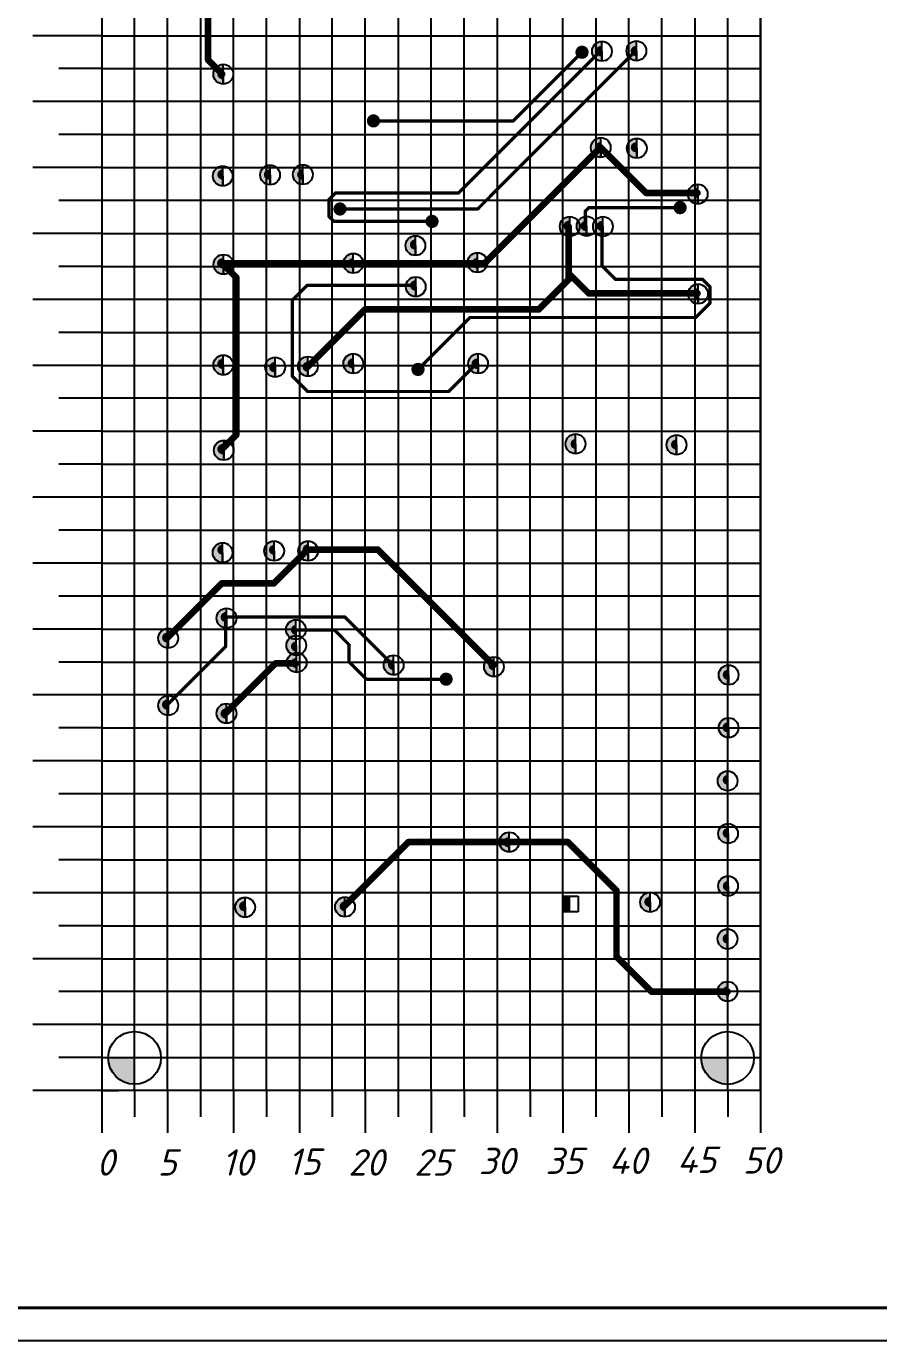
# Model space of a CAD drawing. Header units: millimetres. Extents: x 40 to 3761, y -469 to 920.
# Drawn here: x 3413.5 to 3542.8, y -21.2 to 178.2 of the extents above; entities that cross this region are included whole.
import ezdxf

# ---------------------------------------------------------------- set-up
doc = ezdxf.new("R2010")
doc.units = ezdxf.units.MM
for name, color, linetype in [('BottomLayer', 5, 'Continuous'), ('KONTUR', 7, 'Continuous'), ('PDF _Текст', 7, 'Continuous'), ('Слой1', 7, 'Continuous')]:
    doc.layers.add(name, color=color, linetype=linetype)
doc.layers.add('Основная', color=7, linetype='Continuous', lineweight=40)
doc.styles.add('PDF ISOCPEUR Italic', font='isocpeui.ttf')

# ---------------------------------------------------------------- blocks, each defined once
blk = doc.blocks.new('*U238')
for p, q in [((-7.5, 3.22), (-7.5, -3.22)), ((-2.5, 3.22), (-2.5, -0.78)), ((2.5, 3.22), (2.5, -3.22)), ((7.5, 3.22), (7.5, -0.78))]:
    blk.add_line(p, q)
blk = doc.blocks.new('*U239')
at = {"color": 0, "linetype": 'ByBlock', "lineweight": -2, "transparency": 16777216}
for p in [(0, 0), (20, 0), (40, 0), (60, 0), (80, 0)]:
    blk.add_blockref('*U238', p, dxfattribs=at)
blk = doc.blocks.new('*U240')
blk.add_line((0, 1.97), (0, -1.97))
blk = doc.blocks.new('*U241')
at = {"color": 0, "linetype": 'ByBlock', "lineweight": -2, "transparency": 16777216}
for p in [(90, 0), (100, 0), (110, 0), (120, 0), (130, 0), (140, 0), (150, 0), (160, 0), (170, 0), (180, 0), (190, 0), (200, 0), (210, 0), (220, 0), (230, 0), (240, 0), (250, 0)]:
    blk.add_blockref('*U240', p, dxfattribs=at)
blk = doc.blocks.new('*U242')
blk.add_line((3.25, 0), (-3.25, 0))
blk = doc.blocks.new('*U243')
at = {"color": 0, "linetype": 'ByBlock', "lineweight": -2, "transparency": 16777216}
for p in [(0, -90), (0, -95), (0, -100), (0, -105), (0, -110), (0, -115), (0, -120), (0, -125), (0, -130), (0, -135), (0, -140), (0, -145), (0, -150), (0, -155), (0, -160), (0, -165), (0, -170), (0, -175), (0, -180), (0, -185), (0, -190), (0, -195), (0, -200), (0, -205), (0, -210), (0, -215), (0, -220), (0, -225), (0, -230), (0, -235), (0, -240), (0, -245), (0, -250)]:
    blk.add_blockref('*U242', p, dxfattribs=at)
blk = doc.blocks.new('*U226')
for p, q in [((-50, 5), (50, 5)), ((-50, 0), (50, 0)), ((50, -5), (-50, -5))]:
    blk.add_line(p, q)
blk = doc.blocks.new('*U227')
at = {"color": 0, "linetype": 'ByBlock', "lineweight": -2, "transparency": 16777216}
for p in [(0, 150), (0, 135), (0, 120), (0, 105), (0, 90), (0, 75), (0, 60), (0, 45), (0, 30), (0, 15), (0, 0)]:
    blk.add_blockref('*U226', p, dxfattribs=at)
blk = doc.blocks.new('*U228')
for p, q in [((0, -152.5), (0, 152.5)), ((5, -152.5), (5, 152.5)), ((-5, 147.5), (-5, -152.5))]:
    blk.add_line(p, q)
blk = doc.blocks.new('*U229')
at = {"color": 0, "linetype": 'ByBlock', "lineweight": -2, "transparency": 16777216}
for p in [(0, 0), (15, 0), (30, 0), (45, 0), (60, 0), (75, 0), (90, 0)]:
    blk.add_blockref('*U228', p, dxfattribs=at)

msp = doc.modelspace()

# ---------------------------------------------------------------- hatches: boundary and pattern name
h = msp.add_hatch(color=256)
h.dxf.hatch_style = 1
h.paths.add_polyline_path([(3500.829, 175.89, 0.4142136), (3499.329, 174.39, 0.4142136), (3500.829, 172.89), (3500.829, 174.39)])
h = msp.add_hatch(color=256)
h.dxf.hatch_style = 1
h.paths.add_polyline_path([(3506.057, 175.959, 0.4142136), (3504.557, 174.459, 0.4142136), (3506.057, 172.959), (3506.057, 174.459)])
h = msp.add_hatch(color=256)
h.dxf.hatch_style = 1
h.paths.add_polyline_path([(3500.611, 175.164, 0.4142136), (3499.861, 174.414, 0.4142136), (3500.611, 173.664), (3500.611, 174.414)])
h = msp.add_hatch(color=256)
h.dxf.hatch_style = 1
h.paths.add_polyline_path([(3505.951, 175.192, 0.4142136), (3505.201, 174.442, 0.4142136), (3505.951, 173.692), (3505.951, 174.442)])
h = msp.add_hatch(color=256)
h.dxf.hatch_style = 1
h.paths.add_polyline_path([(3443.375, 172.423, 0.4142136), (3441.875, 170.923, 0.4142136), (3443.375, 169.423), (3443.375, 170.923)])
h = msp.add_hatch(color=256)
h.dxf.hatch_style = 1
h.paths.add_polyline_path([(3443.219, 171.683, 0.4142136), (3442.469, 170.933, 0.4142136), (3443.219, 170.183), (3443.219, 170.933)])
h = msp.add_hatch(color=256)
h.dxf.hatch_style = 1
h.paths.add_polyline_path([(3500.65, 161.293, 0.4142136), (3499.15, 159.793, 0.4142136), (3500.65, 158.293), (3500.65, 159.793)])
h = msp.add_hatch(color=256)
h.dxf.hatch_style = 1
h.paths.add_polyline_path([(3500.595, 160.601, 0.4142136), (3499.845, 159.851, 0.4142136), (3500.595, 159.101), (3500.595, 159.851)])
h = msp.add_hatch(color=256)
h.dxf.hatch_style = 1
h.paths.add_polyline_path([(3506.123, 161.183, 0.4142136), (3504.623, 159.683, 0.4142136), (3506.123, 158.183), (3506.123, 159.683)])
h = msp.add_hatch(color=256)
h.dxf.hatch_style = 1
h.paths.add_polyline_path([(3505.964, 160.574, 0.4142136), (3505.214, 159.824, 0.4142136), (3505.964, 159.074), (3505.964, 159.824)])
h = msp.add_hatch(color=256)
h.dxf.hatch_style = 1
h.paths.add_polyline_path([(3443.292, 156.972, 0.4142136), (3441.792, 155.472, 0.4142136), (3443.292, 153.972), (3443.292, 155.472)])
h = msp.add_hatch(color=256)
h.dxf.hatch_style = 1
h.paths.add_polyline_path([(3443.224, 156.441, 0.4142136), (3442.474, 155.691, 0.4142136), (3443.224, 154.941), (3443.224, 155.691)])
h = msp.add_hatch(color=256)
h.dxf.hatch_style = 1
h.paths.add_polyline_path([(3450.462, 157.136, 0.4142136), (3448.962, 155.636, 0.4142136), (3450.462, 154.136), (3450.462, 155.636)])
h = msp.add_hatch(color=256)
h.dxf.hatch_style = 1
h.paths.add_polyline_path([(3450.283, 156.427, 0.4142136), (3449.533, 155.677, 0.4142136), (3450.283, 154.927), (3450.283, 155.677)])
h = msp.add_hatch(color=256)
h.dxf.hatch_style = 1
h.paths.add_polyline_path([(3455.442, 157.19, 0.4142136), (3453.942, 155.69, 0.4142136), (3455.442, 154.19), (3455.442, 155.69)])
h = msp.add_hatch(color=256)
h.dxf.hatch_style = 1
h.paths.add_polyline_path([(3455.327, 156.441, 0.4142136), (3454.577, 155.691, 0.4142136), (3455.327, 154.941), (3455.327, 155.691)])
h = msp.add_hatch(color=256)
h.dxf.hatch_style = 1
h.paths.add_polyline_path([(3515.373, 154.237, 0.4142136), (3513.873, 152.737, 0.4142136), (3515.373, 151.237), (3515.373, 152.737)])
h = msp.add_hatch(color=256)
h.dxf.hatch_style = 1
h.paths.add_polyline_path([(3515.331, 153.641, 0.4142136), (3514.581, 152.891, 0.4142136), (3515.331, 152.141), (3515.331, 152.891)])
h = msp.add_hatch(color=256)
h.dxf.hatch_style = 1
h.paths.add_polyline_path([(3495.943, 149.314, 0.4142136), (3494.443, 147.814, 0.4142136), (3495.943, 146.314), (3495.943, 147.814)])
h = msp.add_hatch(color=256)
h.dxf.hatch_style = 1
h.paths.add_polyline_path([(3495.741, 148.657, 0.4142136), (3494.991, 147.907, 0.4142136), (3495.741, 147.157), (3495.741, 147.907)])
h = msp.add_hatch(color=256)
h.dxf.hatch_style = 1
h.paths.add_polyline_path([(3498.516, 149.369, 0.4142136), (3497.016, 147.869, 0.4142136), (3498.516, 146.369), (3498.516, 147.869)])
h = msp.add_hatch(color=256)
h.dxf.hatch_style = 1
h.paths.add_polyline_path([(3498.338, 148.643, 0.4142136), (3497.588, 147.893, 0.4142136), (3498.338, 147.143), (3498.338, 147.893)])
h = msp.add_hatch(color=256)
h.dxf.hatch_style = 1
h.paths.add_polyline_path([(3500.979, 149.314, 0.4142136), (3499.479, 147.814, 0.4142136), (3500.979, 146.314), (3500.979, 147.814)])
h = msp.add_hatch(color=256)
h.dxf.hatch_style = 1
h.paths.add_polyline_path([(3500.808, 148.643, 0.4142136), (3500.058, 147.893, 0.4142136), (3500.808, 147.143), (3500.808, 147.893)])
h = msp.add_hatch(color=256)
h.dxf.hatch_style = 1
h.paths.add_polyline_path([(3472.518, 146.415, 0.4142136), (3471.018, 144.915, 0.4142136), (3472.518, 143.415), (3472.518, 144.915)])
h = msp.add_hatch(color=256)
h.dxf.hatch_style = 1
h.paths.add_polyline_path([(3472.437, 145.818, 0.4142136), (3471.687, 145.068, 0.4142136), (3472.437, 144.318), (3472.437, 145.068)])
h = msp.add_hatch(color=256)
h.dxf.hatch_style = 1
h.paths.add_polyline_path([(3443.402, 143.571, 0.4142136), (3441.902, 142.071, 0.4142136), (3443.402, 140.571), (3443.402, 142.071)])
h = msp.add_hatch(color=256)
h.dxf.hatch_style = 1
h.paths.add_polyline_path([(3463.105, 143.735, 0.4142136), (3461.605, 142.235, 0.4142136), (3463.105, 140.735), (3463.105, 142.235)])
h = msp.add_hatch(color=256)
h.dxf.hatch_style = 1
h.paths.add_polyline_path([(3481.932, 143.845, 0.4142136), (3480.432, 142.345, 0.4142136), (3481.932, 140.845), (3481.932, 142.345)])
h = msp.add_hatch(color=256)
h.dxf.hatch_style = 1
h.paths.add_polyline_path([(3443.183, 142.982, 0.4142136), (3442.433, 142.232, 0.4142136), (3443.183, 141.482), (3443.183, 142.232)])
h = msp.add_hatch(color=256)
h.dxf.hatch_style = 1
h.paths.add_polyline_path([(3463.011, 143, 0.4142136), (3462.261, 142.25, 0.4142136), (3463.011, 141.5), (3463.011, 142.25)])
h = msp.add_hatch(color=256)
h.dxf.hatch_style = 1
h.paths.add_polyline_path([(3481.806, 142.989, 0.4142136), (3481.056, 142.239, 0.4142136), (3481.806, 141.489), (3481.806, 142.239)])
h = msp.add_hatch(color=256)
h.dxf.hatch_style = 1
h.paths.add_polyline_path([(3472.573, 140.18, 0.4142136), (3471.073, 138.68, 0.4142136), (3472.573, 137.18), (3472.573, 138.68)])
h = msp.add_hatch(color=256)
h.dxf.hatch_style = 1
h.paths.add_polyline_path([(3472.444, 139.61, 0.4142136), (3471.694, 138.86, 0.4142136), (3472.444, 138.11), (3472.444, 138.86)])
h = msp.add_hatch(color=256)
h.dxf.hatch_style = 1
h.paths.add_polyline_path([(3515.427, 139.086, 0.4142136), (3513.927, 137.586, 0.4142136), (3515.427, 136.086), (3515.427, 137.586)])
h = msp.add_hatch(color=256)
h.dxf.hatch_style = 1
h.paths.add_polyline_path([(3515.343, 138.396, 0.4142136), (3514.593, 137.646, 0.4142136), (3515.343, 136.896), (3515.343, 137.646)])
h = msp.add_hatch(color=256)
h.dxf.hatch_style = 1
h.paths.add_polyline_path([(3443.377, 128.308, 0.4142136), (3441.877, 126.808, 0.4142136), (3443.377, 125.308), (3443.377, 126.808)])
h = msp.add_hatch(color=256)
h.dxf.hatch_style = 1
h.paths.add_polyline_path([(3443.218, 127.727, 0.4142136), (3442.468, 126.977, 0.4142136), (3443.218, 126.227), (3443.218, 126.977)])
h = msp.add_hatch(color=256)
h.dxf.hatch_style = 1
h.paths.add_polyline_path([(3451.241, 127.981, 0.4142136), (3449.741, 126.481, 0.4142136), (3451.241, 124.981), (3451.241, 126.481)])
h = msp.add_hatch(color=256)
h.dxf.hatch_style = 1
h.paths.add_polyline_path([(3456.211, 128.09, 0.4142136), (3454.711, 126.59, 0.4142136), (3456.211, 125.09), (3456.211, 126.59)])
h = msp.add_hatch(color=256)
h.dxf.hatch_style = 1
h.paths.add_polyline_path([(3463.092, 128.526, 0.4142136), (3461.592, 127.026, 0.4142136), (3463.092, 125.526), (3463.092, 127.026)])
h = msp.add_hatch(color=256)
h.dxf.hatch_style = 1
h.paths.add_polyline_path([(3462.988, 127.793, 0.4142136), (3462.238, 127.043, 0.4142136), (3462.988, 126.293), (3462.988, 127.043)])
h = msp.add_hatch(color=256)
h.dxf.hatch_style = 1
h.paths.add_polyline_path([(3482.042, 128.526, 0.4142136), (3480.542, 127.026, 0.4142136), (3482.042, 125.526), (3482.042, 127.026)])
h = msp.add_hatch(color=256)
h.dxf.hatch_style = 1
h.paths.add_polyline_path([(3481.8, 127.749, 0.4142136), (3481.05, 126.999, 0.4142136), (3481.8, 126.249), (3481.8, 126.999)])
h = msp.add_hatch(color=256)
h.dxf.hatch_style = 1
h.paths.add_polyline_path([(3451.081, 127.217, 0.4142136), (3450.331, 126.467, 0.4142136), (3451.081, 125.717), (3451.081, 126.467)])
h = msp.add_hatch(color=256)
h.dxf.hatch_style = 1
h.paths.add_polyline_path([(3456.146, 127.283, 0.4142136), (3455.396, 126.533, 0.4142136), (3456.146, 125.783), (3456.146, 126.533)])
h = msp.add_hatch(color=256)
h.dxf.hatch_style = 1
h.paths.add_polyline_path([(3496.826, 116.346, 0.4142136), (3495.326, 114.846, 0.4142136), (3496.826, 113.346), (3496.826, 114.846)])
h = msp.add_hatch(color=256)
h.dxf.hatch_style = 1
h.paths.add_polyline_path([(3512.152, 116.197, 0.4142136), (3510.652, 114.697, 0.4142136), (3512.152, 113.197), (3512.152, 114.697)])
h = msp.add_hatch(color=256)
h.dxf.hatch_style = 1
h.paths.add_polyline_path([(3443.431, 115.373, 0.4142136), (3441.931, 113.873, 0.4142136), (3443.431, 112.373), (3443.431, 113.873)])
h = msp.add_hatch(color=256)
h.dxf.hatch_style = 1
h.paths.add_polyline_path([(3443.215, 114.784, 0.4142136), (3442.465, 114.034, 0.4142136), (3443.215, 113.284), (3443.215, 114.034)])
h = msp.add_hatch(color=256)
h.dxf.hatch_style = 1
h.paths.add_polyline_path([(3496.816, 115.578, 0.4142136), (3496.066, 114.828, 0.4142136), (3496.816, 114.078), (3496.816, 114.828)])
h = msp.add_hatch(color=256)
h.dxf.hatch_style = 1
h.paths.add_polyline_path([(3512.074, 115.491, 0.4142136), (3511.324, 114.741, 0.4142136), (3512.074, 113.991), (3512.074, 114.741)])
h = msp.add_hatch(color=256)
h.dxf.hatch_style = 1
h.paths.add_polyline_path([(3443.262, 99.839, 0.4142136), (3441.762, 98.339, 0.4142136), (3443.262, 96.839), (3443.262, 98.339)])
h = msp.add_hatch(color=256)
h.dxf.hatch_style = 1
h.paths.add_polyline_path([(3451.084, 100.11, 0.4142136), (3449.584, 98.61, 0.4142136), (3451.084, 97.11), (3451.084, 98.61)])
h = msp.add_hatch(color=256)
h.dxf.hatch_style = 1
h.paths.add_polyline_path([(3456.244, 100.11, 0.4142136), (3454.744, 98.61, 0.4142136), (3456.244, 97.11), (3456.244, 98.61)])
h = msp.add_hatch(color=256)
h.dxf.hatch_style = 1
h.paths.add_polyline_path([(3443.217, 99.538, 0.4142136), (3442.467, 98.788, 0.4142136), (3443.217, 98.038), (3443.217, 98.788)])
h = msp.add_hatch(color=256)
h.dxf.hatch_style = 1
h.paths.add_polyline_path([(3451.062, 99.511, 0.4142136), (3450.312, 98.761, 0.4142136), (3451.062, 98.011), (3451.062, 98.761)])
h = msp.add_hatch(color=256)
h.dxf.hatch_style = 1
h.paths.add_polyline_path([(3456.165, 99.58, 0.4142136), (3455.415, 98.83, 0.4142136), (3456.165, 98.08), (3456.165, 98.83)])
h = msp.add_hatch(color=256)
h.dxf.hatch_style = 1
h.paths.add_polyline_path([(3443.859, 89.905, 0.4142136), (3442.359, 88.405, 0.4142136), (3443.859, 86.905), (3443.859, 88.405)])
h = msp.add_hatch(color=256)
h.dxf.hatch_style = 1
h.paths.add_polyline_path([(3443.727, 89.305, 0.4142136), (3442.977, 88.555, 0.4142136), (3443.727, 87.805), (3443.727, 88.555)])
h = msp.add_hatch(color=256)
h.dxf.hatch_style = 1
h.paths.add_polyline_path([(3454.397, 88.168, 0.4142136), (3452.897, 86.668, 0.4142136), (3454.397, 85.168), (3454.397, 86.668)])
h = msp.add_hatch(color=256)
h.dxf.hatch_style = 1
h.paths.add_polyline_path([(3435.006, 86.865, 0.4142136), (3433.506, 85.365, 0.4142136), (3435.006, 83.865), (3435.006, 85.365)])
h = msp.add_hatch(color=256)
h.dxf.hatch_style = 1
h.paths.add_polyline_path([(3434.839, 86.195, 0.4142136), (3434.089, 85.445, 0.4142136), (3434.839, 84.695), (3434.839, 85.445)])
h = msp.add_hatch(color=256)
h.dxf.hatch_style = 1
h.paths.add_polyline_path([(3454.451, 85.779, 0.4142136), (3452.951, 84.279, 0.4142136), (3454.451, 82.779), (3454.451, 84.279)])
h = msp.add_hatch(color=256)
h.dxf.hatch_style = 1
h.paths.add_polyline_path([(3454.387, 87.376, 0.4142136), (3453.637, 86.626, 0.4142136), (3454.387, 85.876), (3454.387, 86.626)])
h = msp.add_hatch(color=256)
h.dxf.hatch_style = 1
h.paths.add_polyline_path([(3454.387, 84.848, 0.4142136), (3453.637, 84.098, 0.4142136), (3454.387, 83.348), (3454.387, 84.098)])
h = msp.add_hatch(color=256)
h.dxf.hatch_style = 1
h.paths.add_polyline_path([(3454.506, 83.174, 0.4142136), (3453.006, 81.674, 0.4142136), (3454.506, 80.174), (3454.506, 81.674)])
h = msp.add_hatch(color=256)
h.dxf.hatch_style = 1
h.paths.add_polyline_path([(3454.387, 82.356, 0.4142136), (3453.637, 81.606, 0.4142136), (3454.387, 80.856), (3454.387, 81.606)])
h = msp.add_hatch(color=256)
h.dxf.hatch_style = 1
h.paths.add_polyline_path([(3469.226, 82.794, 0.4142136), (3467.726, 81.294, 0.4142136), (3469.226, 79.794), (3469.226, 81.294)])
h = msp.add_hatch(color=256)
h.dxf.hatch_style = 1
h.paths.add_polyline_path([(3469.118, 82.06, 0.4142136), (3468.368, 81.31, 0.4142136), (3469.118, 80.56), (3469.118, 81.31)])
h = msp.add_hatch(color=256)
h.dxf.hatch_style = 1
h.paths.add_polyline_path([(3484.438, 82.539, 0.4142136), (3482.938, 81.039, 0.4142136), (3484.438, 79.539), (3484.438, 81.039)])
h = msp.add_hatch(color=256)
h.dxf.hatch_style = 1
h.paths.add_polyline_path([(3484.348, 81.996, 0.4142136), (3483.598, 81.246, 0.4142136), (3484.348, 80.496), (3484.348, 81.246)])
h = msp.add_hatch(color=256)
h.dxf.hatch_style = 1
h.paths.add_polyline_path([(3520.063, 81.294, 0.4142136), (3518.563, 79.794, 0.4142136), (3520.063, 78.294), (3520.063, 79.794)])
h = msp.add_hatch(color=256)
h.dxf.hatch_style = 1
h.paths.add_polyline_path([(3519.92, 80.569, 0.4142136), (3519.17, 79.819, 0.4142136), (3519.92, 79.069), (3519.92, 79.819)])
h = msp.add_hatch(color=256)
h.dxf.hatch_style = 1
h.paths.add_polyline_path([(3435.006, 76.66, 0.4142136), (3433.506, 75.16, 0.4142136), (3435.006, 73.66), (3435.006, 75.16)])
h = msp.add_hatch(color=256)
h.dxf.hatch_style = 1
h.paths.add_polyline_path([(3434.828, 76.043, 0.4142136), (3434.078, 75.293, 0.4142136), (3434.828, 74.543), (3434.828, 75.293)])
h = msp.add_hatch(color=256)
h.dxf.hatch_style = 1
h.paths.add_polyline_path([(3443.859, 75.466, 0.4142136), (3442.359, 73.966, 0.4142136), (3443.859, 72.466), (3443.859, 73.966)])
h = msp.add_hatch(color=256)
h.dxf.hatch_style = 1
h.paths.add_polyline_path([(3443.703, 74.684, 0.4142136), (3442.953, 73.934, 0.4142136), (3443.703, 73.184), (3443.703, 73.934)])
h = msp.add_hatch(color=256)
h.dxf.hatch_style = 1
h.paths.add_polyline_path([(3520.063, 73.287, 0.4142136), (3518.563, 71.787, 0.4142136), (3520.063, 70.287), (3520.063, 71.787)])
h = msp.add_hatch(color=256)
h.dxf.hatch_style = 1
h.paths.add_polyline_path([(3519.896, 72.589, 0.4142136), (3519.146, 71.839, 0.4142136), (3519.896, 71.089), (3519.896, 71.839)])
h = msp.add_hatch(color=256)
h.dxf.hatch_style = 1
h.paths.add_polyline_path([(3519.9, 65.225, 0.4142136), (3518.4, 63.725, 0.4142136), (3519.9, 62.225), (3519.9, 63.725)])
h = msp.add_hatch(color=256)
h.dxf.hatch_style = 1
h.paths.add_polyline_path([(3519.914, 64.622, 0.4142136), (3519.164, 63.872, 0.4142136), (3519.914, 63.122), (3519.914, 63.872)])
h = msp.add_hatch(color=256)
h.dxf.hatch_style = 1
h.paths.add_polyline_path([(3486.768, 55.944, 0.4142136), (3485.268, 54.444, 0.4142136), (3486.768, 52.944), (3486.768, 54.444)])
h = msp.add_hatch(color=256)
h.dxf.hatch_style = 1
h.paths.add_polyline_path([(3519.979, 57.238, 0.4142136), (3518.479, 55.738, 0.4142136), (3519.979, 54.238), (3519.979, 55.738)])
h = msp.add_hatch(color=256)
h.dxf.hatch_style = 1
h.paths.add_polyline_path([(3519.909, 56.552, 0.4142136), (3519.159, 55.802, 0.4142136), (3519.909, 55.052), (3519.909, 55.802)])
h = msp.add_hatch(color=256)
h.dxf.hatch_style = 1
h.paths.add_polyline_path([(3486.606, 55.161, 0.4142136), (3485.856, 54.411, 0.4142136), (3486.606, 53.661), (3486.606, 54.411)])
h = msp.add_hatch(color=256)
h.dxf.hatch_style = 1
h.paths.add_polyline_path([(3519.979, 49.283, 0.4142136), (3518.479, 47.783, 0.4142136), (3519.979, 46.283), (3519.979, 47.783)])
h = msp.add_hatch(color=256)
h.dxf.hatch_style = 1
h.paths.add_polyline_path([(3519.926, 48.512, 0.4142136), (3519.176, 47.762, 0.4142136), (3519.926, 47.012), (3519.926, 47.762)])
h = msp.add_hatch(color=256)
h.dxf.hatch_style = 1
h.paths.add_polyline_path([(3446.686, 46.047, 0.4142136), (3445.186, 44.547, 0.4142136), (3446.686, 43.047), (3446.686, 44.547)])
h = msp.add_hatch(color=256)
h.dxf.hatch_style = 1
h.paths.add_polyline_path([(3461.84, 46.101, 0.4142136), (3460.34, 44.601, 0.4142136), (3461.84, 43.101), (3461.84, 44.601)])
h = msp.add_hatch(color=256)
h.dxf.hatch_style = 1
h.paths.add_polyline_path([(3496.013, 46.24), (3494.825, 46.24), (3494.825, 43.84), (3496.013, 43.84)])
h = msp.add_hatch(color=256)
h.dxf.hatch_style = 1
h.paths.add_polyline_path([(3508.134, 46.821, 0.4142136), (3506.634, 45.321, 0.4142136), (3508.134, 43.821), (3508.134, 45.321)])
h = msp.add_hatch(color=256)
h.dxf.hatch_style = 1
h.paths.add_polyline_path([(3508.023, 46.119, 0.4142136), (3507.273, 45.369, 0.4142136), (3508.023, 44.619), (3508.023, 45.369)])
h = msp.add_hatch(color=256)
h.dxf.hatch_style = 1
h.paths.add_polyline_path([(3446.523, 45.46, 0.4142136), (3445.773, 44.71, 0.4142136), (3446.523, 43.96), (3446.523, 44.71)])
h = msp.add_hatch(color=256)
h.dxf.hatch_style = 1
h.paths.add_polyline_path([(3461.789, 45.446, 0.4142136), (3461.039, 44.696, 0.4142136), (3461.789, 43.946), (3461.789, 44.696)])
h = msp.add_hatch(color=256)
h.dxf.hatch_style = 1
h.paths.add_polyline_path([(3519.891, 41.243, 0.4142136), (3518.391, 39.743, 0.4142136), (3519.891, 38.243), (3519.891, 39.743)])
h = msp.add_hatch(color=256)
h.dxf.hatch_style = 1
h.paths.add_polyline_path([(3519.894, 40.534, 0.4142136), (3519.144, 39.784, 0.4142136), (3519.894, 39.034), (3519.894, 39.784)])
h = msp.add_hatch(color=256)
h.dxf.hatch_style = 1
h.paths.add_polyline_path([(3519.891, 33.298, 0.4142136), (3518.391, 31.798, 0.4142136), (3519.891, 30.298), (3519.891, 31.798)])
h = msp.add_hatch(color=256)
h.dxf.hatch_style = 1
h.paths.add_polyline_path([(3519.918, 32.59, 0.4142136), (3519.168, 31.84, 0.4142136), (3519.918, 31.09), (3519.918, 31.84)])
at = {"layer": 'BottomLayer'}
h = msp.add_hatch(color=256, dxfattribs=at)
h.dxf.hatch_style = 1
edge = h.paths.add_edge_path()
edge.add_line((3429.904, 21.708), (3425.904, 21.708))
edge.add_arc((3429.931, 21.734), 4.027, 180.37805, 269.62195)
edge.add_line((3429.904, 17.708), (3429.904, 21.708))
h = msp.add_hatch(color=256, dxfattribs=at)
h.dxf.hatch_style = 1
edge = h.paths.add_edge_path()
edge.add_line((3519.907, 21.693), (3515.907, 21.693))
edge.add_arc((3519.934, 21.72), 4.027, 180.37805, 269.62195)
edge.add_line((3519.907, 17.693), (3519.907, 21.693))

# ---------------------------------------------------------------- linework, layer by layer
for p, q in [((3524.918, 316.756), (3524.918, 16.756)), ((3424.918, 16.756), (3427.418, 16.756)), ((3524.918, 16.756), (3524.918, 10.318))]:
    msp.add_line(p, q)
for points, const_width in [([(3441.067, 173.077), (3441.067, 197.512)], 1), ([(3441.067, 173.077), (3443.201, 170.944)], 1), ([(3479.081, 152.91), (3500.605, 174.434)], 0.5), ([(3481.977, 150.471), (3505.939, 174.434)], 0.5), ([(3487.397, 163.832), (3497.811, 174.246)], 0.5), ([(3466.162, 163.832), (3487.397, 163.832)], 0.5), ([(3483.013, 142.242), (3500.605, 159.834)], 1), ([(3500.605, 159.834), (3507.529, 152.91)], 1), ([(3459.406, 151.894), (3460.422, 152.91)], 0.5), ([(3459.406, 149.354), (3459.406, 151.894)], 0.5), ([(3460.422, 152.91), (3479.081, 152.91)], 0.5), ([(3507.529, 152.91), (3515.337, 152.91)], 1), ([(3459.406, 149.354), (3460.168, 148.592)], 0.5), ([(3461.082, 150.471), (3481.977, 150.471)], 0.5), ([(3498.319, 150.166), (3498.827, 150.674)], 0.5), ([(3498.319, 147.814), (3498.319, 150.166)], 0.5), ([(3498.827, 150.674), (3512.695, 150.674)], 0.5), ([(3460.168, 148.592), (3475.052, 148.592)], 0.5), ([(3495.779, 140.718), (3495.779, 147.814)], 1), ([(3500.859, 141.835), (3500.859, 147.814)], 0.5), ([(3443.201, 142.242), (3445.334, 140.108)], 1), ([(3443.201, 142.242), (3463.013, 142.242)], 1), ([(3463.013, 142.242), (3481.809, 142.242)], 1), ([(3481.809, 142.242), (3483.013, 142.242)], 1), ([(3500.859, 141.835), (3502.891, 139.803)], 0.5), ([(3445.334, 116.181), (3445.334, 140.108)], 1), ([(3491.258, 135.231), (3495.779, 139.752)], 1), ([(3495.779, 139.752), (3495.779, 140.718)], 1), ([(3495.779, 140.718), (3498.827, 137.67)], 1), ([(3502.891, 139.803), (3516.099, 139.803)], 0.5), ([(3516.099, 139.803), (3517.216, 138.686)], 0.5), ([(3453.869, 136.654), (3456.103, 138.888)], 0.5), ([(3456.103, 138.888), (3472.411, 138.888)], 0.5), ([(3498.827, 137.67), (3515.337, 137.67)], 1), ([(3517.216, 136.146), (3517.216, 138.686)], 0.5), ([(3453.869, 125.071), (3453.869, 136.654)], 0.5), ([(3456.155, 126.494), (3464.892, 135.231)], 1), ([(3464.892, 135.231), (3491.258, 135.231)], 1), ([(3515.083, 134.012), (3517.216, 136.146)], 0.5), ([(3472.919, 126.138), (3480.793, 134.012)], 0.5), ([(3480.793, 134.012), (3515.083, 134.012)], 0.5), ([(3477.592, 122.785), (3481.809, 127.002)], 0.5), ([(3453.869, 125.071), (3456.155, 122.785)], 0.5), ([(3456.155, 122.785), (3477.592, 122.785)], 0.5), ([(3443.201, 114.048), (3445.334, 116.181)], 1), ([(3451.024, 93.677), (3456.155, 98.808)], 1), ([(3456.155, 98.808), (3466.823, 98.808)], 1), ([(3466.823, 98.808), (3484.349, 81.282)], 1), ([(3434.819, 85.346), (3443.15, 93.677)], 1), ([(3443.15, 93.677), (3451.024, 93.677)], 1), ([(3443.709, 84.076), (3443.709, 88.582)], 0.5), ([(3443.709, 88.582), (3461.809, 88.582)], 0.5), ([(3461.809, 88.582), (3469.109, 81.282)], 0.5), ([(3454.377, 86.616), (3460.219, 86.616)], 0.5), ([(3460.219, 86.616), (3462.454, 84.38)], 0.5), ([(3434.819, 75.186), (3443.709, 84.076)], 0.5), ([(3462.454, 81.79), (3462.454, 84.38)], 0.5), ([(3443.709, 73.982), (3451.263, 81.536)], 1), ([(3451.263, 81.536), (3454.377, 81.536)], 1), ([(3462.454, 81.79), (3465.096, 79.148)], 0.5), ([(3465.096, 79.148), (3477.186, 79.148)], 0.5), ([(3461.743, 44.706), (3471.473, 54.436)], 1), ([(3471.473, 54.436), (3486.557, 54.436)], 1), ([(3486.557, 54.436), (3495.677, 54.436)], 1), ([(3495.677, 54.436), (3503.043, 47.07)], 1), ([(3503.043, 37.086), (3503.043, 47.07)], 1), ([(3503.043, 37.086), (3508.373, 31.756)], 1), ([(3508.373, 31.756), (3519.909, 31.756)], 1)]:
    msp.add_lwpolyline(points, dxfattribs=dict(at, const_width=const_width))
for points, const_width in [([(3440.817, 173.077, 1), (3441.317, 173.077, 1)], 0.5), ([(3440.817, 173.077, 1), (3441.317, 173.077, 1)], 0.5), ([(3497.311, 174.246, 1), (3498.311, 174.246, 1)], 1), ([(3497.686, 174.246, 1), (3497.936, 174.246, 1)], 0.25), ([(3500.48, 174.434, 1), (3500.73, 174.434, 1)], 0.25), ([(3505.814, 174.434, 1), (3506.064, 174.434, 1)], 0.25), ([(3442.951, 170.944, 1), (3443.451, 170.944, 1)], 0.5), ([(3465.662, 163.832, 1), (3466.662, 163.832, 1)], 1), ([(3466.037, 163.832, 1), (3466.287, 163.832, 1)], 0.25), ([(3487.272, 163.832, 1), (3487.522, 163.832, 1)], 0.25), ([(3487.272, 163.832, 1), (3487.522, 163.832, 1)], 0.25), ([(3500.355, 159.834, 1), (3500.855, 159.834, 1)], 0.5), ([(3500.355, 159.834, 1), (3500.855, 159.834, 1)], 0.5), ([(3459.281, 151.894, 1), (3459.531, 151.894, 1)], 0.25), ([(3459.281, 151.894, 1), (3459.531, 151.894, 1)], 0.25), ([(3460.297, 152.91, 1), (3460.547, 152.91, 1)], 0.25), ([(3460.297, 152.91, 1), (3460.547, 152.91, 1)], 0.25), ([(3478.956, 152.91, 1), (3479.206, 152.91, 1)], 0.25), ([(3478.956, 152.91, 1), (3479.206, 152.91, 1)], 0.25), ([(3507.279, 152.91, 1), (3507.779, 152.91, 1)], 0.5), ([(3507.279, 152.91, 1), (3507.779, 152.91, 1)], 0.5), ([(3512.195, 150.674, 1), (3513.195, 150.674, 1)], 1), ([(3515.087, 152.91, 1), (3515.587, 152.91, 1)], 0.5), ([(3459.281, 149.354, 1), (3459.531, 149.354, 1)], 0.25), ([(3459.281, 149.354, 1), (3459.531, 149.354, 1)], 0.25), ([(3460.582, 150.471, 1), (3461.582, 150.471, 1)], 1), ([(3460.957, 150.471, 1), (3461.207, 150.471, 1)], 0.25), ([(3474.552, 148.592, 1), (3475.552, 148.592, 1)], 1), ([(3481.852, 150.471, 1), (3482.101, 150.471, 1)], 0.25), ([(3481.852, 150.471, 1), (3482.101, 150.471, 1)], 0.25), ([(3498.194, 150.166, 1), (3498.444, 150.166, 1)], 0.25), ([(3498.194, 150.166, 1), (3498.444, 150.166, 1)], 0.25), ([(3498.702, 150.674, 1), (3498.952, 150.674, 1)], 0.25), ([(3498.702, 150.674, 1), (3498.952, 150.674, 1)], 0.25), ([(3512.57, 150.674, 1), (3512.82, 150.674, 1)], 0.25), ([(3460.043, 148.592, 1), (3460.293, 148.592, 1)], 0.25), ([(3460.043, 148.592, 1), (3460.293, 148.592, 1)], 0.25), ([(3474.927, 148.592, 1), (3475.177, 148.592, 1)], 0.25), ([(3495.529, 147.814, 1), (3496.029, 147.814, 1)], 0.5), ([(3498.194, 147.814, 1), (3498.444, 147.814, 1)], 0.25), ([(3500.734, 147.814, 1), (3500.984, 147.814, 1)], 0.25), ([(3442.951, 142.242, 1), (3443.451, 142.242, 1)], 0.5), ([(3442.951, 142.242, 1), (3443.451, 142.242, 1)], 0.5), ([(3462.763, 142.242, 1), (3463.263, 142.242, 1)], 0.5), ([(3462.763, 142.242, 1), (3463.263, 142.242, 1)], 0.5), ([(3481.559, 142.242, 1), (3482.059, 142.242, 1)], 0.5), ([(3481.559, 142.242, 1), (3482.059, 142.242, 1)], 0.5), ([(3482.763, 142.242, 1), (3483.263, 142.242, 1)], 0.5), ([(3482.763, 142.242, 1), (3483.263, 142.242, 1)], 0.5), ([(3500.734, 141.835, 1), (3500.984, 141.835, 1)], 0.25), ([(3500.734, 141.835, 1), (3500.984, 141.835, 1)], 0.25), ([(3445.084, 140.108, 1), (3445.584, 140.108, 1)], 0.5), ([(3445.084, 140.108, 1), (3445.584, 140.108, 1)], 0.5), ([(3495.529, 140.718, 1), (3496.029, 140.718, 1)], 0.5), ([(3495.529, 140.718, 1), (3496.029, 140.718, 1)], 0.5), ([(3495.529, 140.718, 1), (3496.029, 140.718, 1)], 0.5), ([(3495.529, 139.752, 1), (3496.029, 139.752, 1)], 0.5), ([(3495.529, 139.752, 1), (3496.029, 139.752, 1)], 0.5), ([(3502.766, 139.803, 1), (3503.016, 139.803, 1)], 0.25), ([(3502.766, 139.803, 1), (3503.016, 139.803, 1)], 0.25), ([(3515.974, 139.803, 1), (3516.224, 139.803, 1)], 0.25), ([(3515.974, 139.803, 1), (3516.224, 139.803, 1)], 0.25), ([(3455.978, 138.888, 1), (3456.228, 138.888, 1)], 0.25), ([(3455.978, 138.888, 1), (3456.228, 138.888, 1)], 0.25), ([(3472.286, 138.888, 1), (3472.536, 138.888, 1)], 0.25), ([(3498.577, 137.67, 1), (3499.077, 137.67, 1)], 0.5), ([(3498.577, 137.67, 1), (3499.077, 137.67, 1)], 0.5), ([(3515.087, 137.67, 1), (3515.587, 137.67, 1)], 0.5), ([(3517.091, 138.686, 1), (3517.341, 138.686, 1)], 0.25), ([(3517.091, 138.686, 1), (3517.341, 138.686, 1)], 0.25), ([(3453.744, 136.654, 1), (3453.994, 136.654, 1)], 0.25), ([(3453.744, 136.654, 1), (3453.994, 136.654, 1)], 0.25), ([(3464.642, 135.231, 1), (3465.142, 135.231, 1)], 0.5), ([(3464.642, 135.231, 1), (3465.142, 135.231, 1)], 0.5), ([(3491.008, 135.231, 1), (3491.508, 135.231, 1)], 0.5), ([(3491.008, 135.231, 1), (3491.508, 135.231, 1)], 0.5), ([(3517.091, 136.146, 1), (3517.341, 136.146, 1)], 0.25), ([(3517.091, 136.146, 1), (3517.341, 136.146, 1)], 0.25), ([(3480.668, 134.012, 1), (3480.918, 134.012, 1)], 0.25), ([(3480.668, 134.012, 1), (3480.918, 134.012, 1)], 0.25), ([(3514.958, 134.012, 1), (3515.208, 134.012, 1)], 0.25), ([(3514.958, 134.012, 1), (3515.208, 134.012, 1)], 0.25), ([(3455.905, 126.494, 1), (3456.405, 126.494, 1)], 0.5), ([(3472.419, 126.138, 1), (3473.419, 126.138, 1)], 1), ([(3472.794, 126.138, 1), (3473.044, 126.138, 1)], 0.25), ([(3481.684, 127.002, 1), (3481.934, 127.002, 1)], 0.25), ([(3453.744, 125.071, 1), (3453.994, 125.071, 1)], 0.25), ([(3453.744, 125.071, 1), (3453.994, 125.071, 1)], 0.25), ([(3456.03, 122.785, 1), (3456.28, 122.785, 1)], 0.25), ([(3456.03, 122.785, 1), (3456.28, 122.785, 1)], 0.25), ([(3477.467, 122.785, 1), (3477.717, 122.785, 1)], 0.25), ([(3477.467, 122.785, 1), (3477.717, 122.785, 1)], 0.25), ([(3445.084, 116.181, 1), (3445.584, 116.181, 1)], 0.5), ([(3445.084, 116.181, 1), (3445.584, 116.181, 1)], 0.5), ([(3442.951, 114.048, 1), (3443.451, 114.048, 1)], 0.5), ([(3455.905, 98.808, 1), (3456.405, 98.808, 1)], 0.5), ([(3455.905, 98.808, 1), (3456.405, 98.808, 1)], 0.5), ([(3466.573, 98.808, 1), (3467.073, 98.808, 1)], 0.5), ([(3466.573, 98.808, 1), (3467.073, 98.808, 1)], 0.5), ([(3442.9, 93.677, 1), (3443.4, 93.677, 1)], 0.5), ([(3442.9, 93.677, 1), (3443.4, 93.677, 1)], 0.5), ([(3450.774, 93.677, 1), (3451.274, 93.677, 1)], 0.5), ([(3450.774, 93.677, 1), (3451.274, 93.677, 1)], 0.5), ([(3443.584, 88.582, 1), (3443.834, 88.582, 1)], 0.25), ([(3443.584, 88.582, 1), (3443.834, 88.582, 1)], 0.25), ([(3461.684, 88.582, 1), (3461.934, 88.582, 1)], 0.25), ([(3461.684, 88.582, 1), (3461.934, 88.582, 1)], 0.25), ([(3434.569, 85.346, 1), (3435.069, 85.346, 1)], 0.5), ([(3454.252, 86.616, 1), (3454.502, 86.616, 1)], 0.25), ([(3460.094, 86.616, 1), (3460.344, 86.616, 1)], 0.25), ([(3460.094, 86.616, 1), (3460.344, 86.616, 1)], 0.25), ([(3443.584, 84.076, 1), (3443.834, 84.076, 1)], 0.25), ([(3443.584, 84.076, 1), (3443.834, 84.076, 1)], 0.25), ([(3462.329, 84.38, 1), (3462.579, 84.38, 1)], 0.25), ([(3462.329, 84.38, 1), (3462.579, 84.38, 1)], 0.25), ([(3451.013, 81.536, 1), (3451.513, 81.536, 1)], 0.5), ([(3451.013, 81.536, 1), (3451.513, 81.536, 1)], 0.5), ([(3454.127, 81.536, 1), (3454.627, 81.536, 1)], 0.5), ([(3462.329, 81.79, 1), (3462.579, 81.79, 1)], 0.25), ([(3462.329, 81.79, 1), (3462.579, 81.79, 1)], 0.25), ([(3484.099, 81.282, 1), (3484.599, 81.282, 1)], 0.5), ([(3468.984, 81.282, 1), (3469.234, 81.282, 1)], 0.25), ([(3476.686, 79.148, 1), (3477.686, 79.148, 1)], 1), ([(3464.971, 79.148, 1), (3465.221, 79.148, 1)], 0.25), ([(3464.971, 79.148, 1), (3465.221, 79.148, 1)], 0.25), ([(3477.061, 79.148, 1), (3477.311, 79.148, 1)], 0.25), ([(3434.694, 75.186, 1), (3434.944, 75.186, 1)], 0.25), ([(3443.459, 73.982, 1), (3443.959, 73.982, 1)], 0.5), ([(3471.223, 54.436, 1), (3471.723, 54.436, 1)], 0.5), ([(3471.223, 54.436, 1), (3471.723, 54.436, 1)], 0.5), ([(3486.307, 54.436, 1), (3486.807, 54.436, 1)], 0.5), ([(3486.307, 54.436, 1), (3486.807, 54.436, 1)], 0.5), ([(3495.427, 54.436, 1), (3495.927, 54.436, 1)], 0.5), ([(3495.427, 54.436, 1), (3495.927, 54.436, 1)], 0.5), ([(3502.793, 47.07, 1), (3503.293, 47.07, 1)], 0.5), ([(3502.793, 47.07, 1), (3503.293, 47.07, 1)], 0.5), ([(3461.493, 44.706, 1), (3461.993, 44.706, 1)], 0.5), ([(3502.793, 37.086, 1), (3503.293, 37.086, 1)], 0.5), ([(3502.793, 37.086, 1), (3503.293, 37.086, 1)], 0.5), ([(3508.123, 31.756, 1), (3508.623, 31.756, 1)], 0.5), ([(3508.123, 31.756, 1), (3508.623, 31.756, 1)], 0.5), ([(3519.659, 31.756, 1), (3520.159, 31.756, 1)], 0.5)]:
    msp.add_lwpolyline(points, format="xyb", close=True, dxfattribs=dict(at, const_width=const_width))
for centre in [(3429.904, 21.708), (3519.907, 21.693)]:
    msp.add_circle(centre, 4, dxfattribs=at)
at = {"layer": 'KONTUR'}
msp.add_line((3736.065, -21.192), (3139.065, -21.192), dxfattribs=at)
at = {"layer": 'Основная'}
msp.add_line((3731.065, -16.192), (3147.065, -16.192), dxfattribs=at)
at = {"layer": 'Слой1'}
for p, q in [((3500.829, 172.89), (3500.829, 175.89)), ((3506.057, 172.959), (3506.057, 175.959)), ((3500.611, 173.664), (3500.611, 175.164)), ((3500.611, 174.414), (3500.611, 173.664)), ((3500.829, 174.39), (3500.829, 172.89)), ((3505.951, 173.692), (3505.951, 175.192)), ((3505.951, 174.442), (3505.951, 173.692)), ((3506.057, 174.459), (3506.057, 172.959)), ((3443.219, 170.183), (3443.219, 171.683)), ((3443.375, 169.423), (3443.375, 172.423)), ((3443.219, 170.933), (3443.219, 170.183)), ((3443.375, 170.923), (3443.375, 169.423)), ((3500.595, 159.101), (3500.595, 160.601)), ((3500.595, 159.851), (3500.595, 159.101)), ((3500.65, 158.293), (3500.65, 161.293)), ((3500.65, 159.793), (3500.65, 158.293)), ((3505.964, 159.074), (3505.964, 160.574)), ((3505.964, 159.824), (3505.964, 159.074)), ((3506.123, 158.183), (3506.123, 161.183)), ((3506.123, 159.683), (3506.123, 158.183)), ((3443.224, 154.941), (3443.224, 156.441)), ((3443.224, 155.691), (3443.224, 154.941)), ((3443.292, 153.972), (3443.292, 156.972)), ((3450.283, 154.927), (3450.283, 156.427)), ((3450.283, 155.677), (3450.283, 154.927)), ((3450.462, 154.136), (3450.462, 157.136)), ((3450.462, 155.636), (3450.462, 154.136)), ((3455.327, 154.941), (3455.327, 156.441)), ((3455.327, 155.691), (3455.327, 154.941)), ((3455.442, 154.19), (3455.442, 157.19)), ((3455.442, 155.69), (3455.442, 154.19)), ((3443.292, 155.472), (3443.292, 153.972)), ((3515.331, 152.141), (3515.331, 153.641)), ((3515.373, 151.237), (3515.373, 154.237)), ((3515.331, 152.891), (3515.331, 152.141)), ((3515.373, 152.737), (3515.373, 151.237)), ((3495.741, 147.157), (3495.741, 148.657)), ((3495.741, 147.907), (3495.741, 147.157)), ((3495.943, 146.314), (3495.943, 149.314)), ((3495.943, 147.814), (3495.943, 146.314)), ((3498.338, 147.143), (3498.338, 148.643)), ((3498.338, 147.893), (3498.338, 147.143)), ((3498.516, 146.369), (3498.516, 149.369)), ((3498.516, 147.869), (3498.516, 146.369)), ((3500.808, 147.143), (3500.808, 148.643)), ((3500.808, 147.893), (3500.808, 147.143)), ((3500.979, 146.314), (3500.979, 149.314)), ((3500.979, 147.814), (3500.979, 146.314)), ((3472.437, 144.318), (3472.437, 145.818)), ((3472.518, 143.415), (3472.518, 146.415)), ((3443.402, 140.571), (3443.402, 143.571)), ((3463.105, 140.735), (3463.105, 143.735)), ((3472.437, 145.068), (3472.437, 144.318)), ((3472.518, 144.915), (3472.518, 143.415)), ((3481.932, 140.845), (3481.932, 143.845)), ((3443.183, 141.482), (3443.183, 142.982)), ((3443.183, 142.232), (3443.183, 141.482)), ((3443.402, 142.071), (3443.402, 140.571)), ((3463.011, 141.5), (3463.011, 143)), ((3463.011, 142.25), (3463.011, 141.5)), ((3463.105, 142.235), (3463.105, 140.735)), ((3481.806, 141.489), (3481.806, 142.989)), ((3481.806, 142.239), (3481.806, 141.489)), ((3481.932, 142.345), (3481.932, 140.845)), ((3472.444, 138.11), (3472.444, 139.61)), ((3472.573, 137.18), (3472.573, 140.18)), ((3472.444, 138.86), (3472.444, 138.11)), ((3472.573, 138.68), (3472.573, 137.18)), ((3515.343, 136.896), (3515.343, 138.396)), ((3515.343, 137.646), (3515.343, 136.896)), ((3515.427, 136.086), (3515.427, 139.086)), ((3515.427, 137.586), (3515.427, 136.086)), ((3443.218, 126.227), (3443.218, 127.727)), ((3443.377, 125.308), (3443.377, 128.308)), ((3451.241, 124.981), (3451.241, 127.981)), ((3456.211, 125.09), (3456.211, 128.09)), ((3462.988, 126.293), (3462.988, 127.793)), ((3463.092, 125.526), (3463.092, 128.526)), ((3481.8, 126.249), (3481.8, 127.749)), ((3482.042, 125.526), (3482.042, 128.526)), ((3443.218, 126.977), (3443.218, 126.227)), ((3443.377, 126.808), (3443.377, 125.308)), ((3451.081, 125.717), (3451.081, 127.217)), ((3451.081, 126.467), (3451.081, 125.717)), ((3451.241, 126.481), (3451.241, 124.981)), ((3456.146, 125.783), (3456.146, 127.283)), ((3456.146, 126.533), (3456.146, 125.783)), ((3456.211, 126.59), (3456.211, 125.09)), ((3462.988, 127.043), (3462.988, 126.293)), ((3463.092, 127.026), (3463.092, 125.526)), ((3481.8, 126.999), (3481.8, 126.249)), ((3482.042, 127.026), (3482.042, 125.526)), ((3496.826, 113.346), (3496.826, 116.346)), ((3512.152, 113.197), (3512.152, 116.197)), ((3443.215, 113.284), (3443.215, 114.784)), ((3443.215, 114.034), (3443.215, 113.284)), ((3443.431, 112.373), (3443.431, 115.373)), ((3443.431, 113.873), (3443.431, 112.373)), ((3496.816, 114.078), (3496.816, 115.578)), ((3496.816, 114.828), (3496.816, 114.078)), ((3496.826, 114.846), (3496.826, 113.346)), ((3512.074, 113.991), (3512.074, 115.491)), ((3512.074, 114.741), (3512.074, 113.991)), ((3512.152, 114.697), (3512.152, 113.197)), ((3443.262, 96.839), (3443.262, 99.839)), ((3451.084, 97.11), (3451.084, 100.11)), ((3456.244, 97.11), (3456.244, 100.11)), ((3443.217, 98.038), (3443.217, 99.538)), ((3443.217, 98.788), (3443.217, 98.038)), ((3443.262, 98.339), (3443.262, 96.839)), ((3451.062, 98.011), (3451.062, 99.511)), ((3451.062, 98.761), (3451.062, 98.011)), ((3451.084, 98.61), (3451.084, 97.11)), ((3456.165, 98.08), (3456.165, 99.58)), ((3456.165, 98.83), (3456.165, 98.08)), ((3456.244, 98.61), (3456.244, 97.11)), ((3443.859, 86.905), (3443.859, 89.905)), ((3443.727, 87.805), (3443.727, 89.305)), ((3443.727, 88.555), (3443.727, 87.805)), ((3443.859, 88.405), (3443.859, 86.905)), ((3454.397, 85.168), (3454.397, 88.168)), ((3434.839, 84.695), (3434.839, 86.195)), ((3435.006, 83.865), (3435.006, 86.865)), ((3454.387, 86.626), (3454.387, 85.876)), ((3454.397, 86.668), (3454.397, 85.168)), ((3454.451, 82.779), (3454.451, 85.779)), ((3434.839, 85.445), (3434.839, 84.695)), ((3435.006, 85.365), (3435.006, 83.865)), ((3454.387, 83.348), (3454.387, 84.848)), ((3454.387, 84.098), (3454.387, 83.348)), ((3454.451, 84.279), (3454.451, 82.779)), ((3454.387, 80.856), (3454.387, 82.356)), ((3454.506, 80.174), (3454.506, 83.174)), ((3469.118, 80.56), (3469.118, 82.06)), ((3469.226, 79.794), (3469.226, 82.794)), ((3484.348, 80.496), (3484.348, 81.996)), ((3484.438, 79.539), (3484.438, 82.539)), ((3454.387, 81.606), (3454.387, 80.856)), ((3454.506, 81.674), (3454.506, 80.174)), ((3469.118, 81.31), (3469.118, 80.56)), ((3469.226, 81.294), (3469.226, 79.794)), ((3484.348, 81.246), (3484.348, 80.496)), ((3484.438, 81.039), (3484.438, 79.539)), ((3519.92, 79.069), (3519.92, 80.569)), ((3519.92, 79.819), (3519.92, 79.069)), ((3520.063, 78.294), (3520.063, 81.294)), ((3520.063, 79.794), (3520.063, 78.294)), ((3434.828, 74.543), (3434.828, 76.043)), ((3435.006, 73.66), (3435.006, 76.66)), ((3434.828, 75.293), (3434.828, 74.543)), ((3435.006, 75.16), (3435.006, 73.66)), ((3443.703, 73.184), (3443.703, 74.684)), ((3443.703, 73.934), (3443.703, 73.184)), ((3443.859, 72.466), (3443.859, 75.466)), ((3443.859, 73.966), (3443.859, 72.466)), ((3519.896, 71.089), (3519.896, 72.589)), ((3519.896, 71.839), (3519.896, 71.089)), ((3520.063, 70.287), (3520.063, 73.287)), ((3520.063, 71.787), (3520.063, 70.287)), ((3519.9, 62.225), (3519.9, 65.225)), ((3519.914, 63.122), (3519.914, 64.622)), ((3519.914, 63.872), (3519.914, 63.122)), ((3519.9, 63.725), (3519.9, 62.225)), ((3486.768, 52.944), (3486.768, 55.944)), ((3519.909, 55.052), (3519.909, 56.552)), ((3519.979, 54.238), (3519.979, 57.238)), ((3486.606, 53.661), (3486.606, 55.161)), ((3486.606, 54.411), (3486.606, 53.661)), ((3486.768, 54.444), (3486.768, 52.944)), ((3519.909, 55.802), (3519.909, 55.052)), ((3519.979, 55.738), (3519.979, 54.238)), ((3519.926, 47.012), (3519.926, 48.512)), ((3519.979, 46.283), (3519.979, 49.283)), ((3446.686, 43.047), (3446.686, 46.047)), ((3461.84, 43.101), (3461.84, 46.101)), ((3494.825, 46.24), (3497.225, 46.24)), ((3497.225, 46.24), (3497.225, 43.84)), ((3508.023, 44.619), (3508.023, 46.119)), ((3508.134, 43.821), (3508.134, 46.821)), ((3519.926, 47.762), (3519.926, 47.012)), ((3519.979, 47.783), (3519.979, 46.283)), ((3446.523, 43.96), (3446.523, 45.46)), ((3446.523, 44.71), (3446.523, 43.96)), ((3446.686, 44.547), (3446.686, 43.047)), ((3461.789, 43.946), (3461.789, 45.446)), ((3461.789, 44.696), (3461.789, 43.946)), ((3461.84, 44.601), (3461.84, 43.101)), ((3508.023, 45.369), (3508.023, 44.619)), ((3508.134, 45.321), (3508.134, 43.821)), ((3497.225, 43.84), (3494.825, 43.84)), ((3519.891, 38.243), (3519.891, 41.243)), ((3519.894, 39.034), (3519.894, 40.534)), ((3519.891, 39.743), (3519.891, 38.243)), ((3519.894, 39.784), (3519.894, 39.034)), ((3519.891, 30.298), (3519.891, 33.298)), ((3519.918, 31.09), (3519.918, 32.59)), ((3519.891, 31.798), (3519.891, 30.298)), ((3519.918, 31.84), (3519.918, 31.09))]:
    msp.add_line(p, q, dxfattribs=at)
for centre in [(3500.829, 174.39), (3506.057, 174.459), (3443.375, 170.923), (3500.65, 159.793), (3506.123, 159.683), (3443.292, 155.472), (3450.462, 155.636), (3455.442, 155.69), (3515.373, 152.737), (3495.943, 147.814), (3498.516, 147.869), (3500.979, 147.814), (3472.518, 144.915), (3443.402, 142.071), (3463.105, 142.235), (3481.932, 142.345), (3472.573, 138.68), (3515.427, 137.586), (3443.377, 126.808), (3451.241, 126.481), (3456.211, 126.59), (3463.092, 127.026), (3482.042, 127.026), (3496.826, 114.846), (3512.152, 114.697), (3443.431, 113.873), (3443.262, 98.339), (3451.084, 98.61), (3456.244, 98.61), (3443.859, 88.405), (3454.397, 86.668), (3435.006, 85.365), (3454.451, 84.279), (3454.506, 81.674), (3469.226, 81.294), (3484.438, 81.039), (3520.063, 79.794), (3435.006, 75.16), (3443.859, 73.966), (3520.063, 71.787), (3519.9, 63.725), (3486.768, 54.444), (3519.979, 55.738), (3519.979, 47.783), (3446.686, 44.547), (3461.84, 44.601), (3508.134, 45.321), (3519.891, 39.743), (3519.891, 31.798)]:
    msp.add_circle(centre, 1.5, dxfattribs=at)

# ---------------------------------------------------------------- block references
for name, p in [('*U229', (3429.918, 169.256)), ('*U227', (3474.918, 21.756)), ('*U243', (3421.67, 266.756)), ('*U239', (3432.418, 13.537))]:
    msp.add_blockref(name, p)
at = {"rotation": 270}
msp.add_blockref('*U241', (3416.454, 266.756), dxfattribs=at)

# ---------------------------------------------------------------- texts
at = {"layer": 'PDF _Текст', "char_height": 4, "attachment_point": 7, "style": 'PDF ISOCPEUR Italic'}
for s, insert in [('30', (3482.129, 4.065)), ('35', (3492.236, 4.097)), ('40', (3501.899, 4.107)), ('45', (3512.242, 4.26)), ('50', (3522.202, 4.162)), ('0', (3424.121, 3.854)), ('5', (3433.4, 3.854)), ('10', (3443.136, 3.84)), ('15', (3453.177, 3.967)), ('20', (3462.337, 3.854)), ('25', (3472.339, 3.844))]:
    msp.add_mtext(s, dxfattribs=dict(at, insert=insert))

doc.saveas('drawing.dxf')
